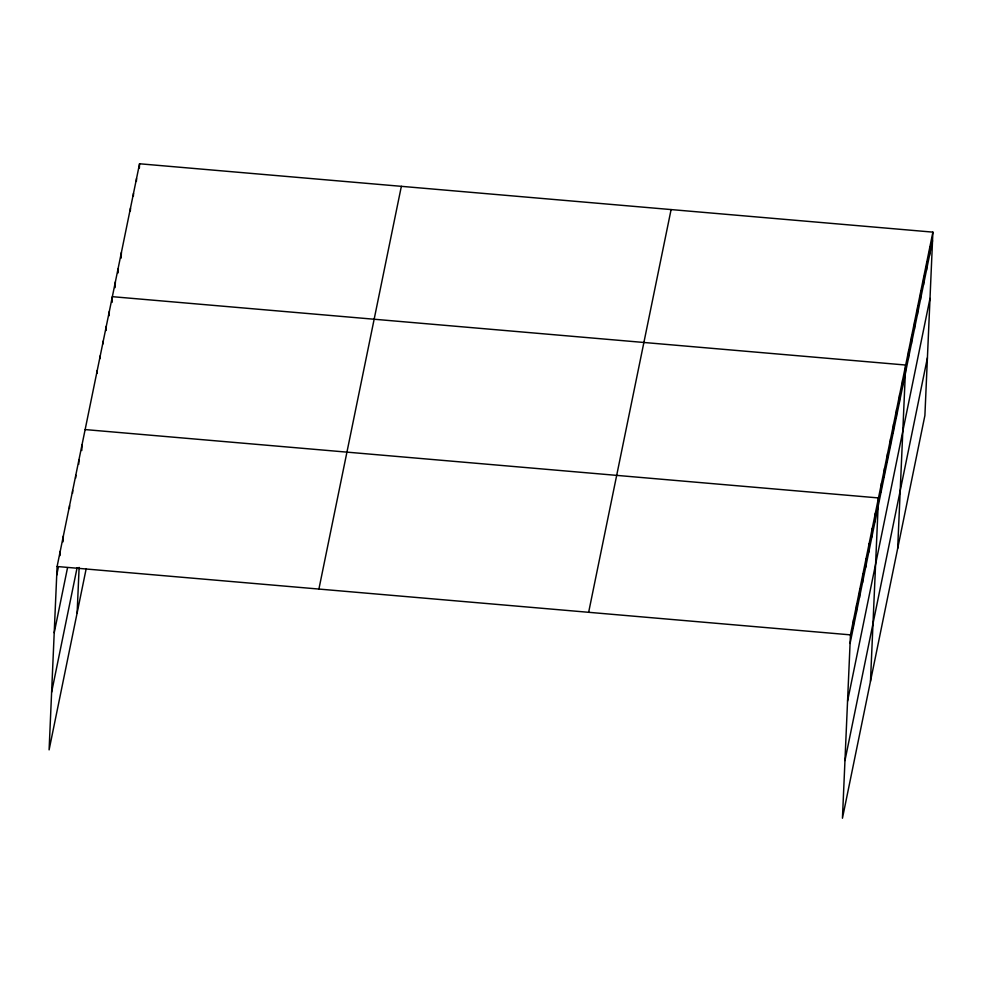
<?xml version="1.0" encoding="UTF-8"?>
<svg xmlns="http://www.w3.org/2000/svg" width="982" height="982" viewBox="0 0 982 982"><rect width="100%" height="100%" fill="white"/><g stroke="black" fill="none" stroke-linecap="round" stroke-linejoin="round"><path stroke-width="1.47" d="M932.9 232.133L850.449 634.863L842.446 818.227L924.897 415.496L932.9 232.133L139.554 163.773L57.103 566.504L49.1 749.867L86.195 568.639M60.037 555.591L60.221 551.295M63.081 541.806L63.339 536.074M69.44 508.516L69.562 505.644M72.558 493.295L72.68 490.435M75.663 478.087L75.798 475.214M78.72 464.302L78.904 460.006M81.776 450.517L82.022 444.797M77.136 612.94L79.125 567.412M97.108 373.369L97.23 370.509M100.127 358.602L100.25 355.742M103.147 343.835L103.282 340.975M106.117 330.504L106.301 326.208M109.137 315.738L109.321 311.441M112.095 302.395L112.341 296.674L905.699 365.034L897.683 548.398M115.115 287.628L115.373 281.908M118.147 272.861L118.331 268.577M121.167 258.094L121.412 252.374M130.361 210.934L130.483 208.074M133.38 196.167L133.503 193.307M136.4 181.4L136.535 178.54M139.37 168.069L139.554 163.773M853.198 628.235L853.567 619.654M856.304 613.026L856.685 604.433M859.422 597.805L859.802 589.225M862.54 582.596L862.908 574.004M865.658 567.375L866.026 558.795M868.763 552.166L869.144 543.574M871.881 536.945L872.262 528.365M874.999 521.737L875.367 513.144M870.482 681.299L878.485 497.935L85.139 429.576M881.136 491.761L881.505 483.169M884.156 476.994L884.537 468.402M887.176 462.227L887.556 453.635M890.208 447.461L890.576 438.868M893.227 432.694L893.595 424.101M896.247 417.915L896.627 409.334M899.267 403.148L899.647 394.568M902.298 388.381L902.667 379.801M908.338 358.847L908.718 350.267M911.37 344.081L911.738 335.5M914.389 329.314L914.758 320.733M917.409 314.547L917.789 305.967M920.429 299.78L920.809 291.2M923.461 285.013L923.829 276.433M926.48 270.246L926.848 261.666M929.5 255.48L929.88 246.899M56.735 575.096L58.429 566.798M54.219 632.764L67.525 567.768M51.616 692.2L77.099 567.706M318.905 589.065L401.356 186.335M588.648 612.302L671.099 209.571M850.081 643.456L932.519 240.713M847.564 701.123L930.003 298.393M844.962 760.547L927.413 357.816M57.103 566.504L850.449 634.863"/></g></svg>
